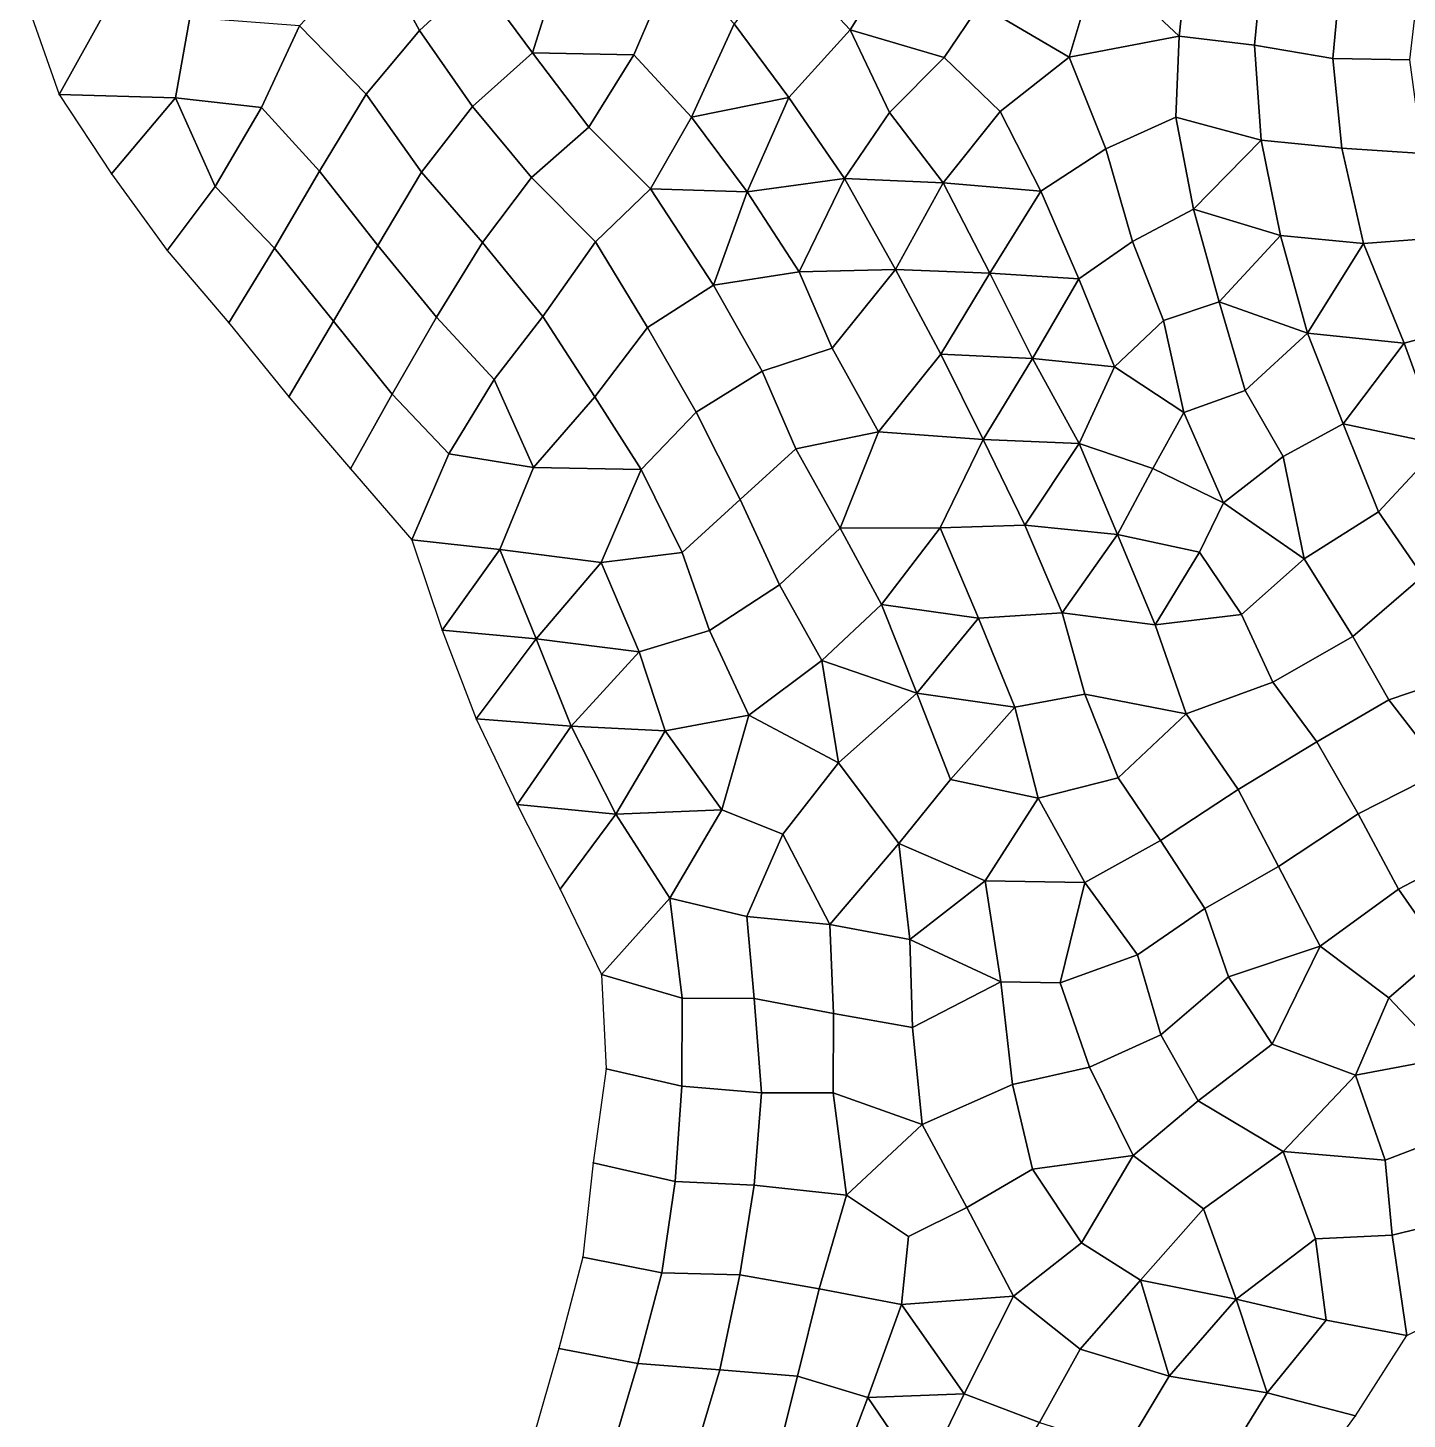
# Model space of a CAD drawing. Extents: x 727294 to 731543, y 8575035 to 8579824.
# Drawn here: x 731010 to 731300.2, y 8575420.8 to 8575713.5 of the extents above; entities that cross this region are included whole.
import ezdxf

# ---------------------------------------------------------------- set-up
doc = ezdxf.new("R2010")
doc.units = 0
for name, color, linetype in [('MESH_BOUND', 25, 'CONTINUOUS'), ('MESH_ELEMS', 250, 'CONTINUOUS'), ('MESH_NODES', 18, 'CONTINUOUS')]:
    doc.layers.add(name, color=color, linetype=linetype)

msp = doc.modelspace()

# ---------------------------------------------------------------- linework, layer by layer
at = {"layer": 'MESH_BOUND', "color": 25}
for points in [[(731010, 8575718.13, 38.17), (731016.58, 8575699.45, 38.17)], [(731016.58, 8575699.45, 38.17), (731027.63, 8575682.78, 38.17)], [(731027.63, 8575682.78, 38.17), (731039.35, 8575666.63, 38.17)], [(731039.35, 8575666.63, 38.17), (731052.3, 8575651.39, 38.17)], [(731052.3, 8575651.39, 38.17), (731064.89, 8575635.86, 38.17)], [(731064.89, 8575635.86, 38.17), (731077.91, 8575620.69, 38.17)], [(731077.91, 8575620.69, 38.17), (731090.79, 8575605.75, 38.17)], [(731090.79, 8575605.75, 38.17), (731097.16, 8575586.79, 38.17)], [(731097.16, 8575586.79, 38.17), (731104.34, 8575568.13, 38.17)], [(731104.34, 8575568.13, 38.17), (731112.95, 8575550.09, 38.17)], [(731112.95, 8575550.09, 38.17), (731121.99, 8575532.25, 38.17)], [(731121.99, 8575532.25, 38.17), (731130.68, 8575514.34, 38.17)], [(731130.68, 8575514.34, 38.17), (731131.7, 8575494.5, 38.17)], [(731131.7, 8575494.5, 38.17), (731128.92, 8575474.73, 38.17)], [(731128.92, 8575474.73, 38.17), (731126.76, 8575454.9, 38.17)], [(731126.76, 8575454.9, 38.17), (731121.69, 8575435.63, 38.17)], [(731300.12, 8575438.39, 38.17), (731317.85, 8575447.29, 38.17)], [(731289.38, 8575421.52, 38.17), (731300.12, 8575438.39, 38.17)], [(731121.69, 8575435.63, 38.17), (731116.18, 8575416.4, 38.17)], [(731277.65, 8575405.36, 38.17), (731289.38, 8575421.52, 38.17)]]:
    msp.add_polyline3d(points, dxfattribs=at)
at = {"layer": 'MESH_ELEMS', "color": 179}
for points in [[(731193, 8575728.95, 38.17), (731179.29, 8575743.8, 38.17), (731169.23, 8575727.86, 38.17), (731183.04, 8575713.06, 38.17)], [(731104.48, 8575724.08, 38.17), (731098.04, 8575740.91, 38.17), (731082.89, 8575730.48, 38.17), (731092.43, 8575712.92, 38.17)], [(731235.21, 8575727.7, 38.17), (731252.22, 8575711.73, 38.17), (731254.82, 8575735.56, 38.17), (731235.21, 8575727.7, 38.17)], [(731252.22, 8575711.73, 38.17), (731268.06, 8575709.79, 38.17), (731269.98, 8575729.32, 38.17), (731254.82, 8575735.56, 38.17)], [(731092.43, 8575712.92, 38.17), (731082.89, 8575730.48, 38.17), (731067.13, 8575713.87, 38.17), (731081.2, 8575699.53, 38.17)], [(731229.1, 8575707.26, 38.17), (731235.21, 8575727.7, 38.17), (731219.81, 8575730.67, 38.17), (731210.33, 8575718.27, 38.17)], [(731122.61, 8575728.85, 38.17), (731104.48, 8575724.08, 38.17), (731116.19, 8575708.22, 38.17), (731122.61, 8575728.85, 38.17)], [(731137.51, 8575707.81, 38.17), (731146.06, 8575727.77, 38.17), (731122.61, 8575728.85, 38.17), (731116.19, 8575708.22, 38.17)], [(731137.51, 8575707.81, 38.17), (731149.67, 8575694.7, 38.17), (731158.58, 8575714.33, 38.17), (731146.06, 8575727.77, 38.17)], [(731158.58, 8575714.33, 38.17), (731170.15, 8575698.78, 38.17), (731183.04, 8575713.06, 38.17), (731169.23, 8575727.86, 38.17)], [(731202.8, 8575707.2, 38.17), (731210.33, 8575718.27, 38.17), (731193, 8575728.95, 38.17), (731183.04, 8575713.06, 38.17)], [(731235.21, 8575727.7, 38.17), (731229.1, 8575707.26, 38.17), (731252.22, 8575711.73, 38.17), (731235.21, 8575727.7, 38.17)], [(731284.61, 8575707.04, 38.17), (731286.3, 8575725.77, 38.17), (731269.98, 8575729.32, 38.17), (731268.06, 8575709.79, 38.17)], [(731300.79, 8575706.76, 38.17), (731303.09, 8575726.45, 38.17), (731286.3, 8575725.77, 38.17), (731284.61, 8575707.04, 38.17)], [(731116.19, 8575708.22, 38.17), (731104.48, 8575724.08, 38.17), (731092.43, 8575712.92, 38.17), (731103.58, 8575696.9, 38.17)], [(731027.24, 8575718.59, 38.17), (731010, 8575718.13, 38.17), (731016.58, 8575699.45, 38.17), (731027.24, 8575718.59, 38.17)], [(731041.06, 8575698.74, 38.17), (731044.1, 8575715.66, 38.17), (731027.24, 8575718.59, 38.17), (731016.58, 8575699.45, 38.17)], [(731210.33, 8575718.27, 38.17), (731202.8, 8575707.2, 38.17), (731214.6, 8575695.83, 38.17), (731229.1, 8575707.26, 38.17)], [(731059.13, 8575696.7, 38.17), (731067.13, 8575713.87, 38.17), (731044.1, 8575715.66, 38.17), (731041.06, 8575698.74, 38.17)], [(731059.13, 8575696.7, 38.17), (731071.34, 8575683.31, 38.17), (731081.2, 8575699.53, 38.17), (731067.13, 8575713.87, 38.17)], [(731103.58, 8575696.9, 38.17), (731092.43, 8575712.92, 38.17), (731081.2, 8575699.53, 38.17), (731092.84, 8575683.08, 38.17)], [(731149.67, 8575694.7, 38.17), (731170.15, 8575698.78, 38.17), (731158.58, 8575714.33, 38.17), (731149.67, 8575694.7, 38.17)], [(731170.15, 8575698.78, 38.17), (731181.82, 8575681.74, 38.17), (731191.27, 8575695.67, 38.17), (731183.04, 8575713.06, 38.17)], [(731183.04, 8575713.06, 38.17), (731191.27, 8575695.67, 38.17), (731202.8, 8575707.2, 38.17), (731183.04, 8575713.06, 38.17)], [(731251.55, 8575694.66, 38.17), (731252.22, 8575711.73, 38.17), (731229.1, 8575707.26, 38.17), (731236.84, 8575687.98, 38.17)], [(731268.06, 8575709.79, 38.17), (731252.22, 8575711.73, 38.17), (731251.55, 8575694.66, 38.17), (731269.5, 8575689.86, 38.17)], [(731115.98, 8575682.01, 38.17), (731128.07, 8575692.57, 38.17), (731116.19, 8575708.22, 38.17), (731103.58, 8575696.9, 38.17)], [(731137.51, 8575707.81, 38.17), (731116.19, 8575708.22, 38.17), (731128.07, 8575692.57, 38.17), (731137.51, 8575707.81, 38.17)], [(731128.07, 8575692.57, 38.17), (731141.03, 8575679.57, 38.17), (731149.67, 8575694.7, 38.17), (731137.51, 8575707.81, 38.17)], [(731191.27, 8575695.67, 38.17), (731202.57, 8575680.86, 38.17), (731214.6, 8575695.83, 38.17), (731202.8, 8575707.2, 38.17)], [(731236.84, 8575687.98, 38.17), (731229.1, 8575707.26, 38.17), (731214.6, 8575695.83, 38.17), (731223.16, 8575679.09, 38.17)], [(731269.5, 8575689.86, 38.17), (731286.5, 8575688.12, 38.17), (731284.61, 8575707.04, 38.17), (731268.06, 8575709.79, 38.17)], [(731286.5, 8575688.12, 38.17), (731303.42, 8575687.02, 38.17), (731300.79, 8575706.76, 38.17), (731284.61, 8575707.04, 38.17)], [(731016.58, 8575699.45, 38.17), (731027.63, 8575682.78, 38.17), (731041.06, 8575698.74, 38.17), (731016.58, 8575699.45, 38.17)], [(731027.63, 8575682.78, 38.17), (731039.35, 8575666.63, 38.17), (731049.4, 8575680.07, 38.17), (731041.06, 8575698.74, 38.17)], [(731049.4, 8575680.07, 38.17), (731059.13, 8575696.7, 38.17), (731041.06, 8575698.74, 38.17), (731049.4, 8575680.07, 38.17)], [(731071.34, 8575683.31, 38.17), (731083.65, 8575667.66, 38.17), (731092.84, 8575683.08, 38.17), (731081.2, 8575699.53, 38.17)], [(731149.67, 8575694.7, 38.17), (731161.36, 8575678.98, 38.17), (731170.15, 8575698.78, 38.17), (731149.67, 8575694.7, 38.17)], [(731170.15, 8575698.78, 38.17), (731161.36, 8575678.98, 38.17), (731181.82, 8575681.74, 38.17), (731170.15, 8575698.78, 38.17)], [(731049.4, 8575680.07, 38.17), (731061.88, 8575667.09, 38.17), (731071.34, 8575683.31, 38.17), (731059.13, 8575696.7, 38.17)], [(731092.84, 8575683.08, 38.17), (731105.68, 8575668.3, 38.17), (731115.98, 8575682.01, 38.17), (731103.58, 8575696.9, 38.17)], [(731181.82, 8575681.74, 38.17), (731202.57, 8575680.86, 38.17), (731191.27, 8575695.67, 38.17), (731181.82, 8575681.74, 38.17)], [(731214.6, 8575695.83, 38.17), (731202.57, 8575680.86, 38.17), (731223.16, 8575679.09, 38.17), (731214.6, 8575695.83, 38.17)], [(731129.46, 8575668.47, 38.17), (731141.03, 8575679.57, 38.17), (731128.07, 8575692.57, 38.17), (731115.98, 8575682.01, 38.17)], [(731141.03, 8575679.57, 38.17), (731161.36, 8575678.98, 38.17), (731149.67, 8575694.7, 38.17), (731141.03, 8575679.57, 38.17)], [(731255.24, 8575675.3, 38.17), (731251.55, 8575694.66, 38.17), (731236.84, 8575687.98, 38.17), (731242.41, 8575668.55, 38.17)], [(731269.5, 8575689.86, 38.17), (731251.55, 8575694.66, 38.17), (731255.24, 8575675.3, 38.17), (731269.5, 8575689.86, 38.17)], [(731273.58, 8575669.78, 38.17), (731269.5, 8575689.86, 38.17), (731255.24, 8575675.3, 38.17), (731273.58, 8575669.78, 38.17)], [(731286.5, 8575688.12, 38.17), (731269.5, 8575689.86, 38.17), (731273.58, 8575669.78, 38.17), (731291, 8575668.09, 38.17)], [(731242.41, 8575668.55, 38.17), (731236.84, 8575687.98, 38.17), (731223.16, 8575679.09, 38.17), (731231.12, 8575660.68, 38.17)], [(731303.42, 8575687.02, 38.17), (731286.5, 8575688.12, 38.17), (731291, 8575668.09, 38.17), (731306.86, 8575669.31, 38.17)], [(731061.88, 8575667.09, 38.17), (731074.28, 8575651.77, 38.17), (731083.65, 8575667.66, 38.17), (731071.34, 8575683.31, 38.17)], [(731083.65, 8575667.66, 38.17), (731095.97, 8575652.57, 38.17), (731105.68, 8575668.3, 38.17), (731092.84, 8575683.08, 38.17)], [(731129.46, 8575668.47, 38.17), (731115.98, 8575682.01, 38.17), (731105.68, 8575668.3, 38.17), (731118.36, 8575652.75, 38.17)], [(731181.82, 8575681.74, 38.17), (731161.36, 8575678.98, 38.17), (731172.31, 8575662.14, 38.17), (731181.82, 8575681.74, 38.17)], [(731181.82, 8575681.74, 38.17), (731172.31, 8575662.14, 38.17), (731192.59, 8575662.65, 38.17), (731181.82, 8575681.74, 38.17)], [(731202.57, 8575680.86, 38.17), (731181.82, 8575681.74, 38.17), (731192.59, 8575662.65, 38.17), (731202.57, 8575680.86, 38.17)], [(731202.57, 8575680.86, 38.17), (731192.59, 8575662.65, 38.17), (731212.38, 8575661.88, 38.17), (731202.57, 8575680.86, 38.17)], [(731223.16, 8575679.09, 38.17), (731202.57, 8575680.86, 38.17), (731212.38, 8575661.88, 38.17), (731223.16, 8575679.09, 38.17)], [(731039.35, 8575666.63, 38.17), (731052.3, 8575651.39, 38.17), (731061.88, 8575667.09, 38.17), (731049.4, 8575680.07, 38.17)], [(731129.46, 8575668.47, 38.17), (731140.38, 8575650.44, 38.17), (731154.27, 8575659.36, 38.17), (731141.03, 8575679.57, 38.17)], [(731161.36, 8575678.98, 38.17), (731141.03, 8575679.57, 38.17), (731154.27, 8575659.36, 38.17), (731161.36, 8575678.98, 38.17)], [(731161.36, 8575678.98, 38.17), (731154.27, 8575659.36, 38.17), (731172.31, 8575662.14, 38.17), (731161.36, 8575678.98, 38.17)], [(731223.16, 8575679.09, 38.17), (731212.38, 8575661.88, 38.17), (731231.12, 8575660.68, 38.17), (731223.16, 8575679.09, 38.17)], [(731260.67, 8575655.81, 38.17), (731255.24, 8575675.3, 38.17), (731242.41, 8575668.55, 38.17), (731248.95, 8575651.92, 38.17)], [(731260.67, 8575655.81, 38.17), (731273.58, 8575669.78, 38.17), (731255.24, 8575675.3, 38.17), (731260.67, 8575655.81, 38.17)], [(731279.28, 8575649.2, 38.17), (731273.58, 8575669.78, 38.17), (731260.67, 8575655.81, 38.17), (731279.28, 8575649.2, 38.17)], [(731273.58, 8575669.78, 38.17), (731279.28, 8575649.2, 38.17), (731291, 8575668.09, 38.17), (731273.58, 8575669.78, 38.17)], [(731299.57, 8575647.1, 38.17), (731314.03, 8575650.96, 38.17), (731306.86, 8575669.31, 38.17), (731291, 8575668.09, 38.17)], [(731052.3, 8575651.39, 38.17), (731064.89, 8575635.86, 38.17), (731074.28, 8575651.77, 38.17), (731061.88, 8575667.09, 38.17)], [(731095.97, 8575652.57, 38.17), (731083.65, 8575667.66, 38.17), (731074.28, 8575651.77, 38.17), (731086.67, 8575636.41, 38.17)], [(731095.97, 8575652.57, 38.17), (731108.09, 8575639.47, 38.17), (731118.36, 8575652.75, 38.17), (731105.68, 8575668.3, 38.17)], [(731118.36, 8575652.75, 38.17), (731129.32, 8575635.86, 38.17), (731140.38, 8575650.44, 38.17), (731129.46, 8575668.47, 38.17)], [(731248.95, 8575651.92, 38.17), (731242.41, 8575668.55, 38.17), (731231.12, 8575660.68, 38.17), (731238.65, 8575642.13, 38.17)], [(731299.57, 8575647.1, 38.17), (731291, 8575668.09, 38.17), (731279.28, 8575649.2, 38.17), (731299.57, 8575647.1, 38.17)], [(731164.5, 8575641.26, 38.17), (731179.25, 8575646.09, 38.17), (731172.31, 8575662.14, 38.17), (731154.27, 8575659.36, 38.17)], [(731172.31, 8575662.14, 38.17), (731179.25, 8575646.09, 38.17), (731192.59, 8575662.65, 38.17), (731172.31, 8575662.14, 38.17)], [(731179.25, 8575646.09, 38.17), (731188.99, 8575628.48, 38.17), (731202.12, 8575644.84, 38.17), (731192.59, 8575662.65, 38.17)], [(731192.59, 8575662.65, 38.17), (731202.12, 8575644.84, 38.17), (731212.38, 8575661.88, 38.17), (731192.59, 8575662.65, 38.17)], [(731221.36, 8575643.92, 38.17), (731212.38, 8575661.88, 38.17), (731202.12, 8575644.84, 38.17), (731221.36, 8575643.92, 38.17)], [(731212.38, 8575661.88, 38.17), (731221.36, 8575643.92, 38.17), (731231.12, 8575660.68, 38.17), (731212.38, 8575661.88, 38.17)], [(731221.36, 8575643.92, 38.17), (731238.65, 8575642.13, 38.17), (731231.12, 8575660.68, 38.17), (731221.36, 8575643.92, 38.17)], [(731140.38, 8575650.44, 38.17), (731150.59, 8575632.63, 38.17), (731164.5, 8575641.26, 38.17), (731154.27, 8575659.36, 38.17)], [(731248.95, 8575651.92, 38.17), (731253.24, 8575632.58, 38.17), (731266.13, 8575637.16, 38.17), (731260.67, 8575655.81, 38.17)], [(731260.67, 8575655.81, 38.17), (731266.13, 8575637.16, 38.17), (731279.28, 8575649.2, 38.17), (731260.67, 8575655.81, 38.17)], [(731064.89, 8575635.86, 38.17), (731077.91, 8575620.69, 38.17), (731086.67, 8575636.41, 38.17), (731074.28, 8575651.77, 38.17)], [(731086.67, 8575636.41, 38.17), (731098.58, 8575623.83, 38.17), (731108.09, 8575639.47, 38.17), (731095.97, 8575652.57, 38.17)], [(731108.09, 8575639.47, 38.17), (731116.38, 8575620.98, 38.17), (731129.32, 8575635.86, 38.17), (731118.36, 8575652.75, 38.17)], [(731253.24, 8575632.58, 38.17), (731248.95, 8575651.92, 38.17), (731238.65, 8575642.13, 38.17), (731253.24, 8575632.58, 38.17)], [(731129.32, 8575635.86, 38.17), (731139.05, 8575620.55, 38.17), (731150.59, 8575632.63, 38.17), (731140.38, 8575650.44, 38.17)], [(731286.77, 8575630.14, 38.17), (731279.28, 8575649.2, 38.17), (731266.13, 8575637.16, 38.17), (731274.14, 8575623.29, 38.17)], [(731279.28, 8575649.2, 38.17), (731286.77, 8575630.14, 38.17), (731299.57, 8575647.1, 38.17), (731279.28, 8575649.2, 38.17)], [(731314.03, 8575650.96, 38.17), (731299.57, 8575647.1, 38.17), (731307.39, 8575625.83, 38.17), (731322.32, 8575634.28, 38.17)], [(731179.25, 8575646.09, 38.17), (731164.5, 8575641.26, 38.17), (731171.57, 8575624.89, 38.17), (731188.99, 8575628.48, 38.17)], [(731299.57, 8575647.1, 38.17), (731286.77, 8575630.14, 38.17), (731307.39, 8575625.83, 38.17), (731299.57, 8575647.1, 38.17)], [(731202.12, 8575644.84, 38.17), (731188.99, 8575628.48, 38.17), (731211, 8575626.9, 38.17), (731202.12, 8575644.84, 38.17)], [(731211, 8575626.9, 38.17), (731221.36, 8575643.92, 38.17), (731202.12, 8575644.84, 38.17), (731211, 8575626.9, 38.17)], [(731221.36, 8575643.92, 38.17), (731211, 8575626.9, 38.17), (731231.23, 8575626, 38.17), (731221.36, 8575643.92, 38.17)], [(731221.36, 8575643.92, 38.17), (731231.23, 8575626, 38.17), (731238.65, 8575642.13, 38.17), (731221.36, 8575643.92, 38.17)], [(731150.59, 8575632.63, 38.17), (731159.87, 8575614.22, 38.17), (731171.57, 8575624.89, 38.17), (731164.5, 8575641.26, 38.17)], [(731231.23, 8575626, 38.17), (731246.67, 8575620.8, 38.17), (731253.24, 8575632.58, 38.17), (731238.65, 8575642.13, 38.17)], [(731116.38, 8575620.98, 38.17), (731108.09, 8575639.47, 38.17), (731098.58, 8575623.83, 38.17), (731116.38, 8575620.98, 38.17)], [(731253.24, 8575632.58, 38.17), (731261.56, 8575613.51, 38.17), (731274.14, 8575623.29, 38.17), (731266.13, 8575637.16, 38.17)], [(731098.58, 8575623.83, 38.17), (731086.67, 8575636.41, 38.17), (731077.91, 8575620.69, 38.17), (731090.79, 8575605.75, 38.17)], [(731116.38, 8575620.98, 38.17), (731139.05, 8575620.55, 38.17), (731129.32, 8575635.86, 38.17), (731116.38, 8575620.98, 38.17)], [(731159.87, 8575614.22, 38.17), (731150.59, 8575632.63, 38.17), (731139.05, 8575620.55, 38.17), (731147.67, 8575603.07, 38.17)], [(731261.56, 8575613.51, 38.17), (731253.24, 8575632.58, 38.17), (731246.67, 8575620.8, 38.17), (731261.56, 8575613.51, 38.17)], [(731180.92, 8575608.24, 38.17), (731188.99, 8575628.48, 38.17), (731171.57, 8575624.89, 38.17), (731180.92, 8575608.24, 38.17)], [(731201.99, 8575608.3, 38.17), (731211, 8575626.9, 38.17), (731188.99, 8575628.48, 38.17), (731180.92, 8575608.24, 38.17)], [(731274.14, 8575623.29, 38.17), (731278.58, 8575601.79, 38.17), (731294.18, 8575611.68, 38.17), (731286.77, 8575630.14, 38.17)], [(731307.39, 8575625.83, 38.17), (731286.77, 8575630.14, 38.17), (731294.18, 8575611.68, 38.17), (731307.39, 8575625.83, 38.17)], [(731211, 8575626.9, 38.17), (731201.99, 8575608.3, 38.17), (731219.76, 8575608.87, 38.17), (731211, 8575626.9, 38.17)], [(731219.76, 8575608.87, 38.17), (731231.23, 8575626, 38.17), (731211, 8575626.9, 38.17), (731219.76, 8575608.87, 38.17)], [(731239.3, 8575606.87, 38.17), (731231.23, 8575626, 38.17), (731219.76, 8575608.87, 38.17), (731239.3, 8575606.87, 38.17)], [(731246.67, 8575620.8, 38.17), (731231.23, 8575626, 38.17), (731239.3, 8575606.87, 38.17), (731246.67, 8575620.8, 38.17)], [(731294.18, 8575611.68, 38.17), (731303.53, 8575598.15, 38.17), (731317.22, 8575611.23, 38.17), (731307.39, 8575625.83, 38.17)], [(731109.33, 8575603.7, 38.17), (731116.38, 8575620.98, 38.17), (731098.58, 8575623.83, 38.17), (731090.79, 8575605.75, 38.17)], [(731180.92, 8575608.24, 38.17), (731171.57, 8575624.89, 38.17), (731159.87, 8575614.22, 38.17), (731168.16, 8575596.28, 38.17)], [(731274.14, 8575623.29, 38.17), (731261.56, 8575613.51, 38.17), (731278.58, 8575601.79, 38.17), (731274.14, 8575623.29, 38.17)], [(731130.6, 8575600.97, 38.17), (731139.05, 8575620.55, 38.17), (731116.38, 8575620.98, 38.17), (731109.33, 8575603.7, 38.17)], [(731130.6, 8575600.97, 38.17), (731147.67, 8575603.07, 38.17), (731139.05, 8575620.55, 38.17), (731130.6, 8575600.97, 38.17)], [(731256.52, 8575603.14, 38.17), (731261.56, 8575613.51, 38.17), (731246.67, 8575620.8, 38.17), (731239.3, 8575606.87, 38.17)], [(731147.67, 8575603.07, 38.17), (731153.39, 8575586.68, 38.17), (731168.16, 8575596.28, 38.17), (731159.87, 8575614.22, 38.17)], [(731256.52, 8575603.14, 38.17), (731265.34, 8575590.03, 38.17), (731278.58, 8575601.79, 38.17), (731261.56, 8575613.51, 38.17)], [(731303.53, 8575598.15, 38.17), (731294.18, 8575611.68, 38.17), (731278.58, 8575601.79, 38.17), (731288.76, 8575585.46, 38.17)], [(731189.6, 8575592.18, 38.17), (731180.92, 8575608.24, 38.17), (731168.16, 8575596.28, 38.17), (731177.03, 8575580.39, 38.17)], [(731180.92, 8575608.24, 38.17), (731189.6, 8575592.18, 38.17), (731201.99, 8575608.3, 38.17), (731180.92, 8575608.24, 38.17)], [(731189.6, 8575592.18, 38.17), (731210.04, 8575589.28, 38.17), (731201.99, 8575608.3, 38.17), (731189.6, 8575592.18, 38.17)], [(731210.04, 8575589.28, 38.17), (731227.62, 8575590.37, 38.17), (731219.76, 8575608.87, 38.17), (731201.99, 8575608.3, 38.17)], [(731227.62, 8575590.37, 38.17), (731239.3, 8575606.87, 38.17), (731219.76, 8575608.87, 38.17), (731227.62, 8575590.37, 38.17)], [(731109.33, 8575603.7, 38.17), (731090.79, 8575605.75, 38.17), (731097.16, 8575586.79, 38.17), (731109.33, 8575603.7, 38.17)], [(731247.21, 8575587.91, 38.17), (731239.3, 8575606.87, 38.17), (731227.62, 8575590.37, 38.17), (731247.21, 8575587.91, 38.17)], [(731247.21, 8575587.91, 38.17), (731256.52, 8575603.14, 38.17), (731239.3, 8575606.87, 38.17), (731247.21, 8575587.91, 38.17)], [(731109.33, 8575603.7, 38.17), (731097.16, 8575586.79, 38.17), (731116.96, 8575584.92, 38.17), (731109.33, 8575603.7, 38.17)], [(731109.33, 8575603.7, 38.17), (731116.96, 8575584.92, 38.17), (731130.6, 8575600.97, 38.17), (731109.33, 8575603.7, 38.17)], [(731138.6, 8575582.17, 38.17), (731153.39, 8575586.68, 38.17), (731147.67, 8575603.07, 38.17), (731130.6, 8575600.97, 38.17)], [(731256.52, 8575603.14, 38.17), (731247.21, 8575587.91, 38.17), (731265.34, 8575590.03, 38.17), (731256.52, 8575603.14, 38.17)], [(731265.34, 8575590.03, 38.17), (731271.97, 8575575.81, 38.17), (731288.76, 8575585.46, 38.17), (731278.58, 8575601.79, 38.17)], [(731116.96, 8575584.92, 38.17), (731138.6, 8575582.17, 38.17), (731130.6, 8575600.97, 38.17), (731116.96, 8575584.92, 38.17)], [(731177.03, 8575580.39, 38.17), (731168.16, 8575596.28, 38.17), (731153.39, 8575586.68, 38.17), (731161.67, 8575568.91, 38.17)], [(731296.33, 8575572.13, 38.17), (731313.32, 8575577.83, 38.17), (731303.53, 8575598.15, 38.17), (731288.76, 8575585.46, 38.17)], [(731177.03, 8575580.39, 38.17), (731197.08, 8575573.49, 38.17), (731189.6, 8575592.18, 38.17), (731177.03, 8575580.39, 38.17)], [(731210.04, 8575589.28, 38.17), (731189.6, 8575592.18, 38.17), (731197.08, 8575573.49, 38.17), (731210.04, 8575589.28, 38.17)], [(731217.65, 8575570.59, 38.17), (731232.37, 8575573.31, 38.17), (731227.62, 8575590.37, 38.17), (731210.04, 8575589.28, 38.17)], [(731232.37, 8575573.31, 38.17), (731253.69, 8575569.13, 38.17), (731247.21, 8575587.91, 38.17), (731227.62, 8575590.37, 38.17)], [(731253.69, 8575569.13, 38.17), (731271.97, 8575575.81, 38.17), (731265.34, 8575590.03, 38.17), (731247.21, 8575587.91, 38.17)], [(731197.08, 8575573.49, 38.17), (731217.65, 8575570.59, 38.17), (731210.04, 8575589.28, 38.17), (731197.08, 8575573.49, 38.17)], [(731116.96, 8575584.92, 38.17), (731097.16, 8575586.79, 38.17), (731104.34, 8575568.13, 38.17), (731116.96, 8575584.92, 38.17)], [(731104.34, 8575568.13, 38.17), (731124.33, 8575566.56, 38.17), (731116.96, 8575584.92, 38.17), (731104.34, 8575568.13, 38.17)], [(731138.6, 8575582.17, 38.17), (731116.96, 8575584.92, 38.17), (731124.33, 8575566.56, 38.17), (731138.6, 8575582.17, 38.17)], [(731144.07, 8575565.56, 38.17), (731161.67, 8575568.91, 38.17), (731153.39, 8575586.68, 38.17), (731138.6, 8575582.17, 38.17)], [(731281.22, 8575563.27, 38.17), (731296.33, 8575572.13, 38.17), (731288.76, 8575585.46, 38.17), (731271.97, 8575575.81, 38.17)], [(731138.6, 8575582.17, 38.17), (731124.33, 8575566.56, 38.17), (731144.07, 8575565.56, 38.17), (731138.6, 8575582.17, 38.17)], [(731161.67, 8575568.91, 38.17), (731180.59, 8575558.86, 38.17), (731177.03, 8575580.39, 38.17), (731161.67, 8575568.91, 38.17)], [(731180.59, 8575558.86, 38.17), (731197.08, 8575573.49, 38.17), (731177.03, 8575580.39, 38.17), (731180.59, 8575558.86, 38.17)], [(731271.97, 8575575.81, 38.17), (731253.69, 8575569.13, 38.17), (731264.67, 8575553.23, 38.17), (731281.22, 8575563.27, 38.17)], [(731313.32, 8575577.83, 38.17), (731296.33, 8575572.13, 38.17), (731307.85, 8575557.26, 38.17), (731313.32, 8575577.83, 38.17)], [(731204.15, 8575555.37, 38.17), (731197.08, 8575573.49, 38.17), (731180.59, 8575558.86, 38.17), (731193.25, 8575541.87, 38.17)], [(731197.08, 8575573.49, 38.17), (731204.15, 8575555.37, 38.17), (731217.65, 8575570.59, 38.17), (731197.08, 8575573.49, 38.17)], [(731232.37, 8575573.31, 38.17), (731217.65, 8575570.59, 38.17), (731222.6, 8575551.41, 38.17), (731239.41, 8575555.67, 38.17)], [(731253.69, 8575569.13, 38.17), (731232.37, 8575573.31, 38.17), (731239.41, 8575555.67, 38.17), (731253.69, 8575569.13, 38.17)], [(731217.65, 8575570.59, 38.17), (731204.15, 8575555.37, 38.17), (731222.6, 8575551.41, 38.17), (731217.65, 8575570.59, 38.17)], [(731281.22, 8575563.27, 38.17), (731289.9, 8575548.09, 38.17), (731307.85, 8575557.26, 38.17), (731296.33, 8575572.13, 38.17)], [(731124.33, 8575566.56, 38.17), (731104.34, 8575568.13, 38.17), (731112.95, 8575550.09, 38.17), (731124.33, 8575566.56, 38.17)], [(731112.95, 8575550.09, 38.17), (731133.73, 8575548.02, 38.17), (731124.33, 8575566.56, 38.17), (731112.95, 8575550.09, 38.17)], [(731133.73, 8575548.02, 38.17), (731144.07, 8575565.56, 38.17), (731124.33, 8575566.56, 38.17), (731133.73, 8575548.02, 38.17)], [(731161.67, 8575568.91, 38.17), (731144.07, 8575565.56, 38.17), (731155.99, 8575548.95, 38.17), (731161.67, 8575568.91, 38.17)], [(731168.85, 8575543.87, 38.17), (731180.59, 8575558.86, 38.17), (731161.67, 8575568.91, 38.17), (731155.99, 8575548.95, 38.17)], [(731239.41, 8575555.67, 38.17), (731248.29, 8575542.48, 38.17), (731264.67, 8575553.23, 38.17), (731253.69, 8575569.13, 38.17)], [(731133.73, 8575548.02, 38.17), (731155.99, 8575548.95, 38.17), (731144.07, 8575565.56, 38.17), (731133.73, 8575548.02, 38.17)], [(731264.67, 8575553.23, 38.17), (731273.16, 8575537.02, 38.17), (731289.9, 8575548.09, 38.17), (731281.22, 8575563.27, 38.17)], [(731168.85, 8575543.87, 38.17), (731178.76, 8575524.83, 38.17), (731193.25, 8575541.87, 38.17), (731180.59, 8575558.86, 38.17)], [(731211.42, 8575534.01, 38.17), (731222.6, 8575551.41, 38.17), (731204.15, 8575555.37, 38.17), (731193.25, 8575541.87, 38.17)], [(731232.39, 8575533.68, 38.17), (731248.29, 8575542.48, 38.17), (731239.41, 8575555.67, 38.17), (731222.6, 8575551.41, 38.17)], [(731289.9, 8575548.09, 38.17), (731298.39, 8575532.28, 38.17), (731315.25, 8575541.09, 38.17), (731307.85, 8575557.26, 38.17)], [(731273.16, 8575537.02, 38.17), (731264.67, 8575553.23, 38.17), (731248.29, 8575542.48, 38.17), (731257.64, 8575528.22, 38.17)], [(731121.99, 8575532.25, 38.17), (731133.73, 8575548.02, 38.17), (731112.95, 8575550.09, 38.17), (731121.99, 8575532.25, 38.17)], [(731155.99, 8575548.95, 38.17), (731133.73, 8575548.02, 38.17), (731145.09, 8575530.38, 38.17), (731155.99, 8575548.95, 38.17)], [(731161.26, 8575526.56, 38.17), (731168.85, 8575543.87, 38.17), (731155.99, 8575548.95, 38.17), (731145.09, 8575530.38, 38.17)], [(731232.39, 8575533.68, 38.17), (731222.6, 8575551.41, 38.17), (731211.42, 8575534.01, 38.17), (731232.39, 8575533.68, 38.17)], [(731121.99, 8575532.25, 38.17), (731130.68, 8575514.34, 38.17), (731145.09, 8575530.38, 38.17), (731133.73, 8575548.02, 38.17)], [(731298.39, 8575532.28, 38.17), (731289.9, 8575548.09, 38.17), (731273.16, 8575537.02, 38.17), (731281.94, 8575520.29, 38.17)], [(731168.85, 8575543.87, 38.17), (731161.26, 8575526.56, 38.17), (731178.76, 8575524.83, 38.17), (731168.85, 8575543.87, 38.17)], [(731178.76, 8575524.83, 38.17), (731195.61, 8575521.7, 38.17), (731193.25, 8575541.87, 38.17), (731178.76, 8575524.83, 38.17)], [(731211.42, 8575534.01, 38.17), (731193.25, 8575541.87, 38.17), (731195.61, 8575521.7, 38.17), (731211.42, 8575534.01, 38.17)], [(731243.45, 8575518.43, 38.17), (731257.64, 8575528.22, 38.17), (731248.29, 8575542.48, 38.17), (731232.39, 8575533.68, 38.17)], [(731307.61, 8575519.11, 38.17), (731328.28, 8575527.19, 38.17), (731315.25, 8575541.09, 38.17), (731298.39, 8575532.28, 38.17)], [(731281.94, 8575520.29, 38.17), (731273.16, 8575537.02, 38.17), (731257.64, 8575528.22, 38.17), (731262.65, 8575513.83, 38.17)], [(731214.69, 8575512.75, 38.17), (731211.42, 8575534.01, 38.17), (731195.61, 8575521.7, 38.17), (731214.69, 8575512.75, 38.17)], [(731227.2, 8575512.55, 38.17), (731232.39, 8575533.68, 38.17), (731211.42, 8575534.01, 38.17), (731214.69, 8575512.75, 38.17)], [(731227.2, 8575512.55, 38.17), (731243.45, 8575518.43, 38.17), (731232.39, 8575533.68, 38.17), (731227.2, 8575512.55, 38.17)], [(731296.36, 8575509.42, 38.17), (731307.61, 8575519.11, 38.17), (731298.39, 8575532.28, 38.17), (731281.94, 8575520.29, 38.17)], [(731130.68, 8575514.34, 38.17), (731147.68, 8575509.32, 38.17), (731145.09, 8575530.38, 38.17), (731130.68, 8575514.34, 38.17)], [(731147.68, 8575509.32, 38.17), (731162.81, 8575509.29, 38.17), (731161.26, 8575526.56, 38.17), (731145.09, 8575530.38, 38.17)], [(731178.76, 8575524.83, 38.17), (731161.26, 8575526.56, 38.17), (731162.81, 8575509.29, 38.17), (731179.48, 8575506.14, 38.17)], [(731262.65, 8575513.83, 38.17), (731257.64, 8575528.22, 38.17), (731243.45, 8575518.43, 38.17), (731248.42, 8575501.64, 38.17)], [(731195.61, 8575521.7, 38.17), (731178.76, 8575524.83, 38.17), (731179.48, 8575506.14, 38.17), (731196.14, 8575503.17, 38.17)], [(731195.61, 8575521.7, 38.17), (731196.14, 8575503.17, 38.17), (731214.69, 8575512.75, 38.17), (731195.61, 8575521.7, 38.17)], [(731262.65, 8575513.83, 38.17), (731271.82, 8575499.67, 38.17), (731281.94, 8575520.29, 38.17), (731262.65, 8575513.83, 38.17)], [(731271.82, 8575499.67, 38.17), (731289.36, 8575493.17, 38.17), (731296.36, 8575509.42, 38.17), (731281.94, 8575520.29, 38.17)], [(731248.42, 8575501.64, 38.17), (731243.45, 8575518.43, 38.17), (731227.2, 8575512.55, 38.17), (731233.4, 8575494.84, 38.17)], [(731308.36, 8575496.74, 38.17), (731323.26, 8575506.36, 38.17), (731307.61, 8575519.11, 38.17), (731296.36, 8575509.42, 38.17)], [(731131.7, 8575494.5, 38.17), (731147.6, 8575490.83, 38.17), (731147.68, 8575509.32, 38.17), (731130.68, 8575514.34, 38.17)], [(731271.82, 8575499.67, 38.17), (731262.65, 8575513.83, 38.17), (731248.42, 8575501.64, 38.17), (731256.24, 8575487.76, 38.17)], [(731217.15, 8575491.17, 38.17), (731214.69, 8575512.75, 38.17), (731196.14, 8575503.17, 38.17), (731198.16, 8575482.75, 38.17)], [(731217.15, 8575491.17, 38.17), (731233.4, 8575494.84, 38.17), (731227.2, 8575512.55, 38.17), (731214.69, 8575512.75, 38.17)], [(731147.6, 8575490.83, 38.17), (731164.39, 8575489.45, 38.17), (731162.81, 8575509.29, 38.17), (731147.68, 8575509.32, 38.17)], [(731164.39, 8575489.45, 38.17), (731179.45, 8575489.44, 38.17), (731179.48, 8575506.14, 38.17), (731162.81, 8575509.29, 38.17)], [(731296.36, 8575509.42, 38.17), (731289.36, 8575493.17, 38.17), (731308.36, 8575496.74, 38.17), (731296.36, 8575509.42, 38.17)], [(731179.45, 8575489.44, 38.17), (731198.16, 8575482.75, 38.17), (731196.14, 8575503.17, 38.17), (731179.48, 8575506.14, 38.17)], [(731233.4, 8575494.84, 38.17), (731242.54, 8575476.23, 38.17), (731256.24, 8575487.76, 38.17), (731248.42, 8575501.64, 38.17)], [(731274.11, 8575477.06, 38.17), (731289.36, 8575493.17, 38.17), (731271.82, 8575499.67, 38.17), (731256.24, 8575487.76, 38.17)], [(731312.27, 8575481.66, 38.17), (731308.36, 8575496.74, 38.17), (731289.36, 8575493.17, 38.17), (731295.56, 8575475.29, 38.17)], [(731128.92, 8575474.73, 38.17), (731146.18, 8575470.77, 38.17), (731147.6, 8575490.83, 38.17), (731131.7, 8575494.5, 38.17)], [(731221.4, 8575473.38, 38.17), (731242.54, 8575476.23, 38.17), (731233.4, 8575494.84, 38.17), (731217.15, 8575491.17, 38.17)], [(731162.83, 8575469.98, 38.17), (731164.39, 8575489.45, 38.17), (731147.6, 8575490.83, 38.17), (731146.18, 8575470.77, 38.17)], [(731207.57, 8575465.3, 38.17), (731221.4, 8575473.38, 38.17), (731217.15, 8575491.17, 38.17), (731198.16, 8575482.75, 38.17)], [(731289.36, 8575493.17, 38.17), (731274.11, 8575477.06, 38.17), (731295.56, 8575475.29, 38.17), (731289.36, 8575493.17, 38.17)], [(731162.83, 8575469.98, 38.17), (731182.23, 8575467.88, 38.17), (731179.45, 8575489.44, 38.17), (731164.39, 8575489.45, 38.17)], [(731179.45, 8575489.44, 38.17), (731182.23, 8575467.88, 38.17), (731198.16, 8575482.75, 38.17), (731179.45, 8575489.44, 38.17)], [(731256.24, 8575487.76, 38.17), (731242.54, 8575476.23, 38.17), (731257.38, 8575465.06, 38.17), (731274.11, 8575477.06, 38.17)], [(731195.28, 8575459.22, 38.17), (731207.57, 8575465.3, 38.17), (731198.16, 8575482.75, 38.17), (731182.23, 8575467.88, 38.17)], [(731315.2, 8575464, 38.17), (731312.27, 8575481.66, 38.17), (731295.56, 8575475.29, 38.17), (731297.09, 8575459.5, 38.17)], [(731242.54, 8575476.23, 38.17), (731221.4, 8575473.38, 38.17), (731231.71, 8575457.89, 38.17), (731242.54, 8575476.23, 38.17)], [(731244.1, 8575450.06, 38.17), (731257.38, 8575465.06, 38.17), (731242.54, 8575476.23, 38.17), (731231.71, 8575457.89, 38.17)], [(731280.91, 8575458.71, 38.17), (731274.11, 8575477.06, 38.17), (731257.38, 8575465.06, 38.17), (731264.25, 8575446.03, 38.17)], [(731280.91, 8575458.71, 38.17), (731297.09, 8575459.5, 38.17), (731295.56, 8575475.29, 38.17), (731274.11, 8575477.06, 38.17)], [(731146.18, 8575470.77, 38.17), (731128.92, 8575474.73, 38.17), (731126.76, 8575454.9, 38.17), (731143.39, 8575451.59, 38.17)], [(731217.38, 8575446.63, 38.17), (731231.71, 8575457.89, 38.17), (731221.4, 8575473.38, 38.17), (731207.57, 8575465.3, 38.17)], [(731159.79, 8575451.15, 38.17), (731162.83, 8575469.98, 38.17), (731146.18, 8575470.77, 38.17), (731143.39, 8575451.59, 38.17)], [(731176.51, 8575448.22, 38.17), (731182.23, 8575467.88, 38.17), (731162.83, 8575469.98, 38.17), (731159.79, 8575451.15, 38.17)], [(731176.51, 8575448.22, 38.17), (731193.83, 8575444.92, 38.17), (731195.28, 8575459.22, 38.17), (731182.23, 8575467.88, 38.17)], [(731217.38, 8575446.63, 38.17), (731207.57, 8575465.3, 38.17), (731195.28, 8575459.22, 38.17), (731193.83, 8575444.92, 38.17)], [(731257.38, 8575465.06, 38.17), (731244.1, 8575450.06, 38.17), (731264.25, 8575446.03, 38.17), (731257.38, 8575465.06, 38.17)], [(731317.85, 8575447.29, 38.17), (731315.2, 8575464, 38.17), (731297.09, 8575459.5, 38.17), (731300.12, 8575438.39, 38.17)], [(731280.91, 8575458.71, 38.17), (731264.25, 8575446.03, 38.17), (731283.2, 8575441.62, 38.17), (731280.91, 8575458.71, 38.17)], [(731283.2, 8575441.62, 38.17), (731300.12, 8575438.39, 38.17), (731297.09, 8575459.5, 38.17), (731280.91, 8575458.71, 38.17)], [(731231.71, 8575457.89, 38.17), (731217.38, 8575446.63, 38.17), (731231.38, 8575435.5, 38.17), (731244.1, 8575450.06, 38.17)], [(731138.34, 8575432.48, 38.17), (731143.39, 8575451.59, 38.17), (731126.76, 8575454.9, 38.17), (731121.69, 8575435.63, 38.17)], [(731155.63, 8575431.19, 38.17), (731159.79, 8575451.15, 38.17), (731143.39, 8575451.59, 38.17), (731138.34, 8575432.48, 38.17)], [(731171.94, 8575429.87, 38.17), (731176.51, 8575448.22, 38.17), (731159.79, 8575451.15, 38.17), (731155.63, 8575431.19, 38.17)], [(731250.17, 8575429.84, 38.17), (731244.1, 8575450.06, 38.17), (731231.38, 8575435.5, 38.17), (731250.17, 8575429.84, 38.17)], [(731250.17, 8575429.84, 38.17), (731264.25, 8575446.03, 38.17), (731244.1, 8575450.06, 38.17), (731250.17, 8575429.84, 38.17)], [(731193.83, 8575444.92, 38.17), (731176.51, 8575448.22, 38.17), (731171.94, 8575429.87, 38.17), (731186.75, 8575425.34, 38.17)], [(731193.83, 8575444.92, 38.17), (731207.01, 8575426.09, 38.17), (731217.38, 8575446.63, 38.17), (731193.83, 8575444.92, 38.17)], [(731222.83, 8575420.06, 38.17), (731231.38, 8575435.5, 38.17), (731217.38, 8575446.63, 38.17), (731207.01, 8575426.09, 38.17)], [(731193.83, 8575444.92, 38.17), (731186.75, 8575425.34, 38.17), (731207.01, 8575426.09, 38.17), (731193.83, 8575444.92, 38.17)], [(731264.25, 8575446.03, 38.17), (731250.17, 8575429.84, 38.17), (731270.79, 8575426.31, 38.17), (731264.25, 8575446.03, 38.17)], [(731270.79, 8575426.31, 38.17), (731283.2, 8575441.62, 38.17), (731264.25, 8575446.03, 38.17), (731270.79, 8575426.31, 38.17)], [(731289.38, 8575421.52, 38.17), (731300.12, 8575438.39, 38.17), (731283.2, 8575441.62, 38.17), (731270.79, 8575426.31, 38.17)], [(731132.78, 8575413.86, 38.17), (731138.34, 8575432.48, 38.17), (731121.69, 8575435.63, 38.17), (731116.18, 8575416.4, 38.17)], [(731231.38, 8575435.5, 38.17), (731222.83, 8575420.06, 38.17), (731240.86, 8575414.41, 38.17), (731250.17, 8575429.84, 38.17)], [(731149.87, 8575411.86, 38.17), (731155.63, 8575431.19, 38.17), (731138.34, 8575432.48, 38.17), (731132.78, 8575413.86, 38.17)], [(731166.23, 8575407.21, 38.17), (731171.94, 8575429.87, 38.17), (731155.63, 8575431.19, 38.17), (731149.87, 8575411.86, 38.17)], [(731166.23, 8575407.21, 38.17), (731181.63, 8575411.83, 38.17), (731186.75, 8575425.34, 38.17), (731171.94, 8575429.87, 38.17)], [(731261.42, 8575411.24, 38.17), (731270.79, 8575426.31, 38.17), (731250.17, 8575429.84, 38.17), (731240.86, 8575414.41, 38.17)], [(731198.4, 8575408.26, 38.17), (731207.01, 8575426.09, 38.17), (731186.75, 8575425.34, 38.17), (731198.4, 8575408.26, 38.17)], [(731212.29, 8575403.32, 38.17), (731222.83, 8575420.06, 38.17), (731207.01, 8575426.09, 38.17), (731198.4, 8575408.26, 38.17)], [(731277.65, 8575405.36, 38.17), (731289.38, 8575421.52, 38.17), (731270.79, 8575426.31, 38.17), (731261.42, 8575411.24, 38.17)], [(731186.75, 8575425.34, 38.17), (731181.63, 8575411.83, 38.17), (731198.4, 8575408.26, 38.17), (731186.75, 8575425.34, 38.17)]]:
    msp.add_3dface(points, dxfattribs=at)
at = {"layer": 'MESH_NODES', "color": 18}
for p in [(731092.43, 8575712.92, 38.17), (731183.04, 8575713.06, 38.17), (731252.22, 8575711.73, 38.17), (731116.19, 8575708.22, 38.17), (731137.51, 8575707.81, 38.17), (731202.8, 8575707.2, 38.17), (731229.1, 8575707.26, 38.17), (731268.06, 8575709.79, 38.17), (731284.61, 8575707.04, 38.17), (731016.58, 8575699.45, 38.17), (731041.06, 8575698.74, 38.17), (731081.2, 8575699.53, 38.17), (731170.15, 8575698.78, 38.17), (731059.13, 8575696.7, 38.17), (731103.58, 8575696.9, 38.17), (731191.27, 8575695.67, 38.17), (731214.6, 8575695.83, 38.17), (731128.07, 8575692.57, 38.17), (731149.67, 8575694.7, 38.17), (731251.55, 8575694.66, 38.17), (731269.5, 8575689.86, 38.17), (731236.84, 8575687.98, 38.17), (731286.5, 8575688.12, 38.17), (731027.63, 8575682.78, 38.17), (731071.34, 8575683.31, 38.17), (731092.84, 8575683.08, 38.17), (731115.98, 8575682.01, 38.17), (731181.82, 8575681.74, 38.17), (731202.57, 8575680.86, 38.17), (731049.4, 8575680.07, 38.17), (731141.03, 8575679.57, 38.17), (731161.36, 8575678.98, 38.17), (731223.16, 8575679.09, 38.17), (731255.24, 8575675.3, 38.17), (731273.58, 8575669.78, 38.17), (731039.35, 8575666.63, 38.17), (731061.88, 8575667.09, 38.17), (731083.65, 8575667.66, 38.17), (731105.68, 8575668.3, 38.17), (731129.46, 8575668.47, 38.17), (731242.41, 8575668.55, 38.17), (731291, 8575668.09, 38.17), (731172.31, 8575662.14, 38.17), (731192.59, 8575662.65, 38.17), (731212.38, 8575661.88, 38.17), (731231.12, 8575660.68, 38.17), (731154.27, 8575659.36, 38.17), (731260.67, 8575655.81, 38.17), (731052.3, 8575651.39, 38.17), (731074.28, 8575651.77, 38.17), (731095.97, 8575652.57, 38.17), (731118.36, 8575652.75, 38.17), (731248.95, 8575651.92, 38.17), (731140.38, 8575650.44, 38.17), (731279.28, 8575649.2, 38.17), (731179.25, 8575646.09, 38.17), (731299.57, 8575647.1, 38.17), (731202.12, 8575644.84, 38.17), (731221.36, 8575643.92, 38.17), (731164.5, 8575641.26, 38.17), (731238.65, 8575642.13, 38.17), (731108.09, 8575639.47, 38.17), (731266.13, 8575637.16, 38.17), (731064.89, 8575635.86, 38.17), (731086.67, 8575636.41, 38.17), (731129.32, 8575635.86, 38.17), (731150.59, 8575632.63, 38.17), (731253.24, 8575632.58, 38.17), (731188.99, 8575628.48, 38.17), (731286.77, 8575630.14, 38.17), (731211, 8575626.9, 38.17), (731231.23, 8575626, 38.17), (731098.58, 8575623.83, 38.17), (731171.57, 8575624.89, 38.17), (731274.14, 8575623.29, 38.17), (731077.91, 8575620.69, 38.17), (731116.38, 8575620.98, 38.17), (731139.05, 8575620.55, 38.17), (731246.67, 8575620.8, 38.17), (731159.87, 8575614.22, 38.17), (731261.56, 8575613.51, 38.17), (731294.18, 8575611.68, 38.17), (731180.92, 8575608.24, 38.17), (731201.99, 8575608.3, 38.17), (731219.76, 8575608.87, 38.17), (731090.79, 8575605.75, 38.17), (731239.3, 8575606.87, 38.17), (731109.33, 8575603.7, 38.17), (731147.67, 8575603.07, 38.17), (731256.52, 8575603.14, 38.17), (731278.58, 8575601.79, 38.17), (731130.6, 8575600.97, 38.17), (731168.16, 8575596.28, 38.17), (731189.6, 8575592.18, 38.17), (731227.62, 8575590.37, 38.17), (731265.34, 8575590.03, 38.17), (731210.04, 8575589.28, 38.17), (731247.21, 8575587.91, 38.17), (731097.16, 8575586.79, 38.17), (731116.96, 8575584.92, 38.17), (731153.39, 8575586.68, 38.17), (731288.76, 8575585.46, 38.17), (731138.6, 8575582.17, 38.17), (731177.03, 8575580.39, 38.17), (731271.97, 8575575.81, 38.17), (731197.08, 8575573.49, 38.17), (731232.37, 8575573.31, 38.17), (731217.65, 8575570.59, 38.17), (731296.33, 8575572.13, 38.17), (731104.34, 8575568.13, 38.17), (731124.33, 8575566.56, 38.17), (731161.67, 8575568.91, 38.17), (731253.69, 8575569.13, 38.17), (731144.07, 8575565.56, 38.17), (731281.22, 8575563.27, 38.17), (731180.59, 8575558.86, 38.17), (731204.15, 8575555.37, 38.17), (731239.41, 8575555.67, 38.17), (731264.67, 8575553.23, 38.17), (731112.95, 8575550.09, 38.17), (731155.99, 8575548.95, 38.17), (731222.6, 8575551.41, 38.17), (731133.73, 8575548.02, 38.17), (731289.9, 8575548.09, 38.17), (731168.85, 8575543.87, 38.17), (731193.25, 8575541.87, 38.17), (731248.29, 8575542.48, 38.17), (731273.16, 8575537.02, 38.17), (731121.99, 8575532.25, 38.17), (731211.42, 8575534.01, 38.17), (731232.39, 8575533.68, 38.17), (731298.39, 8575532.28, 38.17), (731145.09, 8575530.38, 38.17), (731161.26, 8575526.56, 38.17), (731257.64, 8575528.22, 38.17), (731178.76, 8575524.83, 38.17), (731195.61, 8575521.7, 38.17), (731281.94, 8575520.29, 38.17), (731243.45, 8575518.43, 38.17), (731130.68, 8575514.34, 38.17), (731262.65, 8575513.83, 38.17), (731214.69, 8575512.75, 38.17), (731227.2, 8575512.55, 38.17), (731147.68, 8575509.32, 38.17), (731162.81, 8575509.29, 38.17), (731296.36, 8575509.42, 38.17), (731179.48, 8575506.14, 38.17), (731196.14, 8575503.17, 38.17), (731248.42, 8575501.64, 38.17), (731271.82, 8575499.67, 38.17), (731131.7, 8575494.5, 38.17), (731233.4, 8575494.84, 38.17), (731147.6, 8575490.83, 38.17), (731217.15, 8575491.17, 38.17), (731289.36, 8575493.17, 38.17), (731164.39, 8575489.45, 38.17), (731179.45, 8575489.44, 38.17), (731256.24, 8575487.76, 38.17), (731198.16, 8575482.75, 38.17), (731242.54, 8575476.23, 38.17), (731274.11, 8575477.06, 38.17), (731128.92, 8575474.73, 38.17), (731221.4, 8575473.38, 38.17), (731295.56, 8575475.29, 38.17), (731146.18, 8575470.77, 38.17), (731162.83, 8575469.98, 38.17), (731182.23, 8575467.88, 38.17), (731207.57, 8575465.3, 38.17), (731257.38, 8575465.06, 38.17), (731195.28, 8575459.22, 38.17), (731280.91, 8575458.71, 38.17), (731297.09, 8575459.5, 38.17), (731231.71, 8575457.89, 38.17), (731126.76, 8575454.9, 38.17), (731143.39, 8575451.59, 38.17), (731159.79, 8575451.15, 38.17), (731244.1, 8575450.06, 38.17), (731176.51, 8575448.22, 38.17), (731217.38, 8575446.63, 38.17), (731193.83, 8575444.92, 38.17), (731264.25, 8575446.03, 38.17), (731283.2, 8575441.62, 38.17), (731300.12, 8575438.39, 38.17), (731121.69, 8575435.63, 38.17), (731231.38, 8575435.5, 38.17), (731138.34, 8575432.48, 38.17), (731155.63, 8575431.19, 38.17), (731171.94, 8575429.87, 38.17), (731250.17, 8575429.84, 38.17), (731207.01, 8575426.09, 38.17), (731270.79, 8575426.31, 38.17), (731186.75, 8575425.34, 38.17), (731289.38, 8575421.52, 38.17)]:
    msp.add_point(p, dxfattribs=at)

doc.saveas('drawing.dxf')
